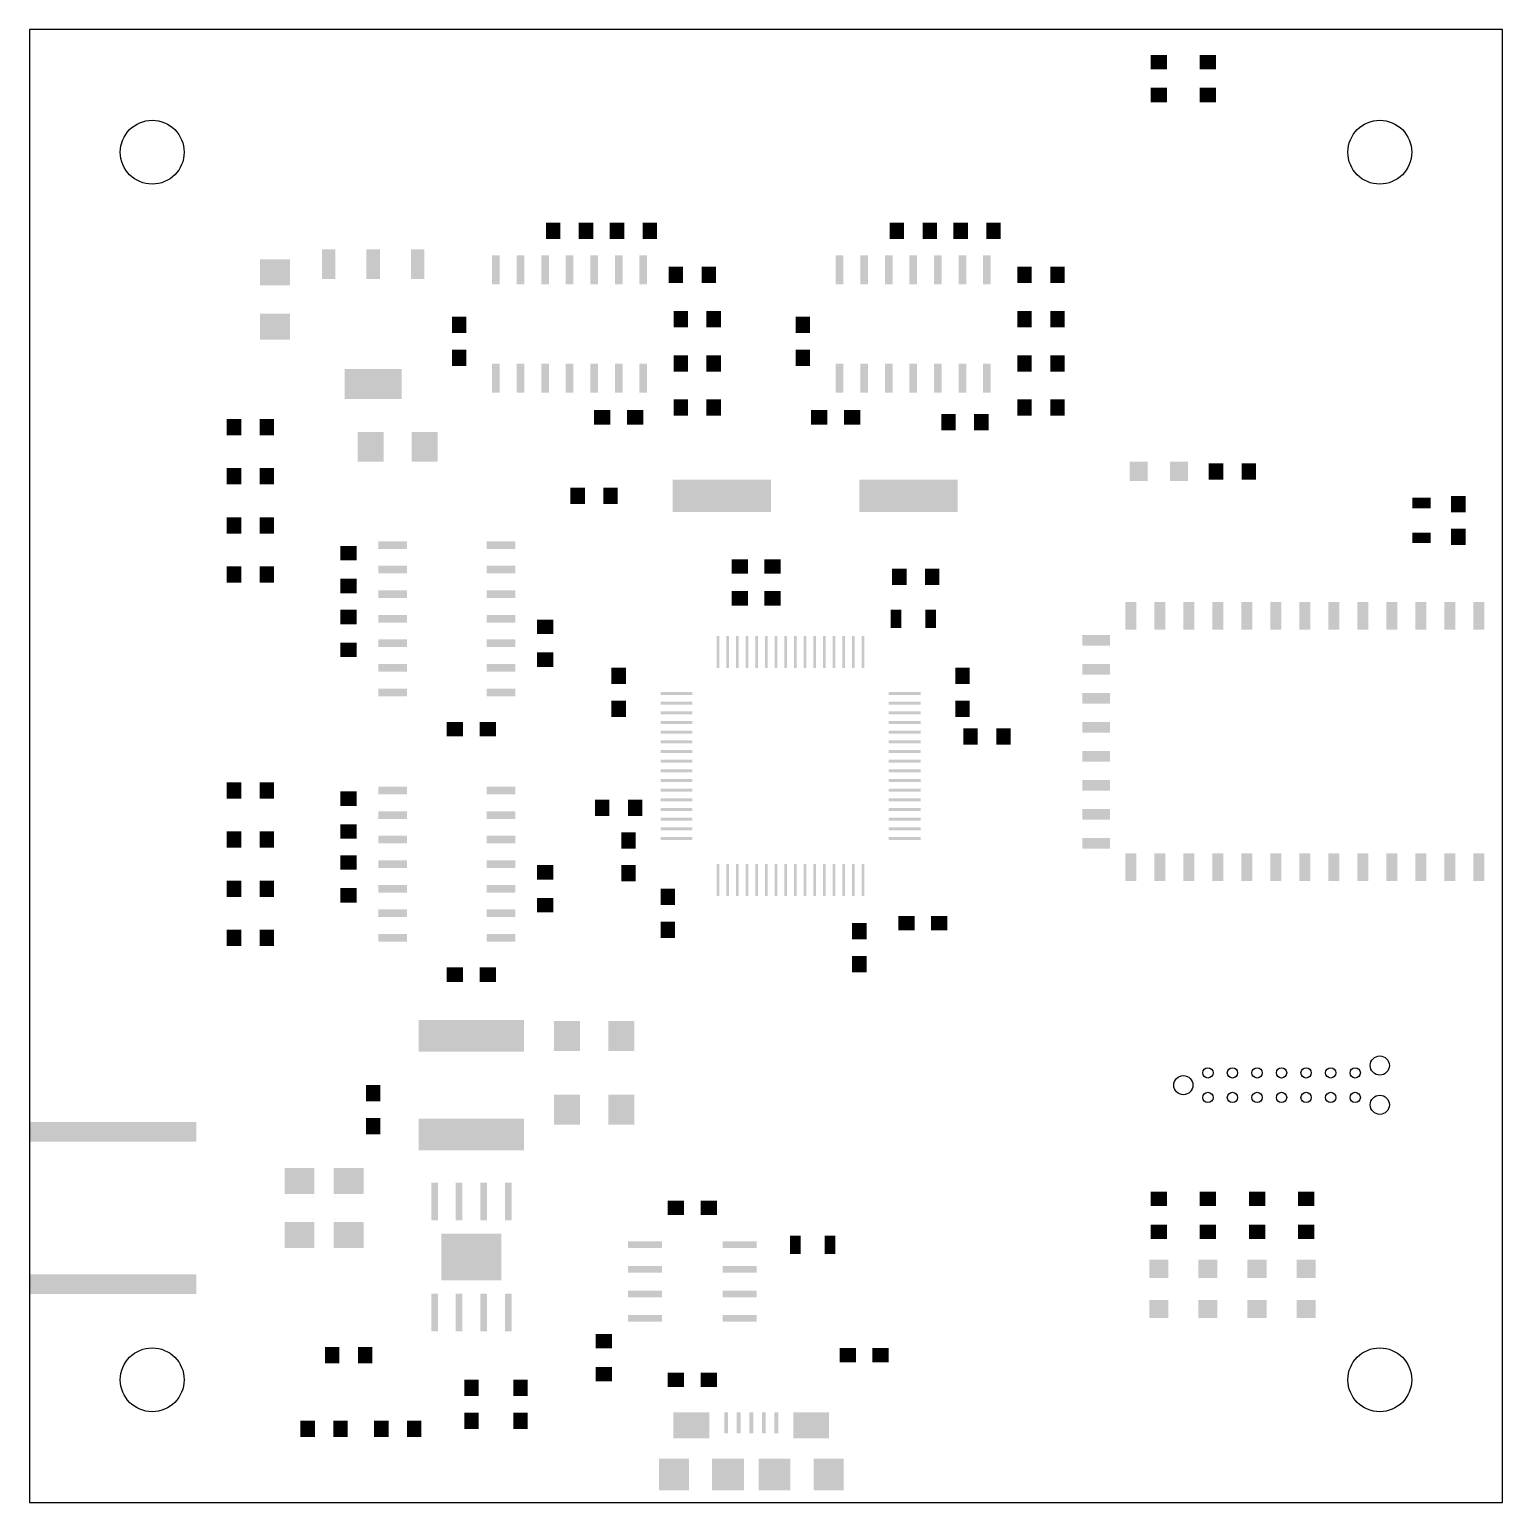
# Model space of a CAD drawing. Extents: x 0 to 3, y 0 to 3.
import ezdxf

# ---------------------------------------------------------------- set-up
doc = ezdxf.new("R2010")
doc.units = 0
doc.layers.add('20', color=7, linetype='CONTINUOUS')
doc.layers.add('31', color=253, linetype='CONTINUOUS')

# ---------------------------------------------------------------- blocks, each defined once
blk = doc.blocks.new('RECT')
blk.add_solid([(-0.5, -0.5), (0.5, -0.5), (-0.5, 0.5), (0.5, 0.5)])
blk = doc.blocks.new('PIE')
blk.add_circle((0, 0), 0.5)

msp = doc.modelspace()

# ---------------------------------------------------------------- linework, layer by layer
at = {"layer": '20'}
for p, q in [((3, 3), (0, 3)), ((0, 3), (0, 0)), ((3, 0), (3, 3)), ((0, 0), (3, 0))]:
    msp.add_line(p, q, dxfattribs=at)
for centre, radius in [((0.25, 2.75), 0.065), ((2.75, 2.75), 0.065), ((2.75, 0.89), 0.0195), ((2.35, 0.85), 0.0195), ((2.75, 0.81), 0.0195), ((0.25, 0.25), 0.065), ((2.75, 0.25), 0.065)]:
    msp.add_circle(centre, radius, dxfattribs=at)

# ---------------------------------------------------------------- block references
at = {"layer": '31'}
for p, xscale, yscale, rotation in [((2.3, 2.933465), 0.02937, 0.033307, 90), ((2.4, 2.933465), 0.02937, 0.033307, 90), ((2.3, 2.866535), 0.02937, 0.033307, 90), ((2.4, 2.866535), 0.02937, 0.033307, 90), ((1.066535, 2.59), 0.02937, 0.033307, 180), ((1.133465, 2.59), 0.02937, 0.033307, 180), ((1.196535, 2.59), 0.02937, 0.033307, 180), ((1.263465, 2.59), 0.02937, 0.033307, 180), ((1.766535, 2.59), 0.02937, 0.033307, 180), ((1.833465, 2.59), 0.02937, 0.033307, 180), ((1.896535, 2.59), 0.02937, 0.033307, 180), ((1.963465, 2.59), 0.02937, 0.033307, 180), ((0.609449, 2.522047), 0.060866, 0.027402, 270), ((0.7, 2.522047), 0.060866, 0.027402, 270), ((0.790551, 2.522047), 0.060866, 0.027402, 270), ((0.5, 2.505118), 0.052992, 0.060866, 270), ((0.95, 2.510236), 0.058898, 0.015591, 90), ((1, 2.510236), 0.058898, 0.015591, 90), ((1.05, 2.510236), 0.058898, 0.015591, 90), ((1.1, 2.510236), 0.058898, 0.015591, 90), ((1.15, 2.510236), 0.058898, 0.015591, 90), ((1.2, 2.510236), 0.058898, 0.015591, 90), ((1.25, 2.510236), 0.058898, 0.015591, 90), ((1.65, 2.510236), 0.058898, 0.015591, 90), ((1.7, 2.510236), 0.058898, 0.015591, 90), ((1.75, 2.510236), 0.058898, 0.015591, 90), ((1.8, 2.510236), 0.058898, 0.015591, 90), ((1.85, 2.510236), 0.058898, 0.015591, 90), ((1.9, 2.510236), 0.058898, 0.015591, 90), ((1.95, 2.510236), 0.058898, 0.015591, 90), ((1.316535, 2.5), 0.02937, 0.033307, 180), ((1.383465, 2.5), 0.02937, 0.033307, 180), ((2.026535, 2.5), 0.02937, 0.033307, 180), ((2.093465, 2.5), 0.02937, 0.033307, 180), ((0.5, 2.394882), 0.052992, 0.060866, 270), ((0.875, 2.398465), 0.033307, 0.02937, 270), ((1.575, 2.398465), 0.033307, 0.02937, 270), ((0.875, 2.331535), 0.033307, 0.02937, 270), ((1.575, 2.331535), 0.033307, 0.02937, 270), ((0.95, 2.289764), 0.058898, 0.015591, 90), ((1, 2.289764), 0.058898, 0.015591, 90), ((1.05, 2.289764), 0.058898, 0.015591, 90), ((1.1, 2.289764), 0.058898, 0.015591, 90), ((1.15, 2.289764), 0.058898, 0.015591, 90), ((1.2, 2.289764), 0.058898, 0.015591, 90), ((1.25, 2.289764), 0.058898, 0.015591, 90), ((1.326535, 2.32), 0.02937, 0.033307, 180), ((1.393465, 2.32), 0.02937, 0.033307, 180), ((1.65, 2.289764), 0.058898, 0.015591, 90), ((1.7, 2.289764), 0.058898, 0.015591, 90), ((1.75, 2.289764), 0.058898, 0.015591, 90), ((1.8, 2.289764), 0.058898, 0.015591, 90), ((1.85, 2.289764), 0.058898, 0.015591, 90), ((1.9, 2.289764), 0.058898, 0.015591, 90), ((1.95, 2.289764), 0.058898, 0.015591, 90), ((2.026535, 2.32), 0.02937, 0.033307, 180), ((2.093465, 2.32), 0.02937, 0.033307, 180), ((0.7, 2.277953), 0.060866, 0.115984, 270), ((1.166535, 2.21), 0.033307, 0.02937, 180), ((1.233465, 2.21), 0.033307, 0.02937, 180), ((1.608535, 2.21), 0.033307, 0.02937, 180), ((1.675465, 2.21), 0.033307, 0.02937, 180), ((0.416535, 2.19), 0.02937, 0.033307, 180), ((0.483465, 2.19), 0.02937, 0.033307, 180), ((1.871535, 2.2), 0.02937, 0.033307, 180), ((1.938465, 2.2), 0.02937, 0.033307, 180), ((2.259, 2.1), 0.037, 0.039, 180), ((2.341, 2.1), 0.037, 0.039, 180), ((2.835, 2.035433), 0.021496, 0.037244, 90), ((2.91, 2.033465), 0.033307, 0.02937, 90), ((0.416535, 1.99), 0.02937, 0.033307, 180), ((0.483465, 1.99), 0.02937, 0.033307, 180), ((2.91, 1.966535), 0.033307, 0.02937, 90), ((0.739764, 1.95), 0.058898, 0.015591, 180), ((0.960236, 1.95), 0.058898, 0.015591, 180), ((2.835, 1.964567), 0.021496, 0.037244, 90), ((0.65, 1.933465), 0.02937, 0.033307, 270), ((0.739764, 1.9), 0.058898, 0.015591, 180), ((0.960236, 1.9), 0.058898, 0.015591, 180), ((1.771535, 1.885), 0.02937, 0.033307, 180), ((1.838465, 1.885), 0.02937, 0.033307, 180), ((0.65, 1.866535), 0.02937, 0.033307, 270), ((0.739764, 1.85), 0.058898, 0.015591, 180), ((0.960236, 1.85), 0.058898, 0.015591, 180), ((2.243031, 1.805906), 0.056, 0.022, 270), ((2.302087, 1.805906), 0.056, 0.022, 270), ((2.361142, 1.805906), 0.056, 0.022, 270), ((2.420197, 1.805906), 0.056, 0.022, 270), ((2.479252, 1.805906), 0.056, 0.022, 270), ((2.538307, 1.805906), 0.056, 0.022, 270), ((2.597362, 1.805906), 0.056, 0.022, 270), ((2.656417, 1.805906), 0.056, 0.022, 270), ((2.715472, 1.805906), 0.056, 0.022, 270), ((2.774528, 1.805906), 0.056, 0.022, 270), ((2.833583, 1.805906), 0.056, 0.022, 270), ((2.892638, 1.805906), 0.056, 0.022, 270), ((2.951693, 1.805906), 0.056, 0.022, 270), ((0.65, 1.803465), 0.02937, 0.033307, 270), ((0.739764, 1.8), 0.058898, 0.015591, 180), ((0.960236, 1.8), 0.058898, 0.015591, 180), ((1.05, 1.783465), 0.02937, 0.033307, 90), ((0.65, 1.736535), 0.02937, 0.033307, 270), ((0.739764, 1.75), 0.058898, 0.015591, 180), ((0.960236, 1.75), 0.058898, 0.015591, 180), ((1.402362, 1.732283), 0.064803, 0.005811, 270), ((1.422047, 1.732283), 0.064803, 0.005811, 270), ((1.441732, 1.732283), 0.064803, 0.005811, 270), ((1.461417, 1.732283), 0.064803, 0.005811, 270), ((1.481102, 1.732283), 0.064803, 0.005811, 270), ((1.500787, 1.732283), 0.064803, 0.005811, 270), ((1.520472, 1.732283), 0.064803, 0.005811, 270), ((1.540157, 1.732283), 0.064803, 0.005811, 270), ((1.559843, 1.732283), 0.064803, 0.005811, 270), ((1.579528, 1.732283), 0.064803, 0.005811, 270), ((1.599213, 1.732283), 0.064803, 0.005811, 270), ((1.618898, 1.732283), 0.064803, 0.005811, 270), ((1.638583, 1.732283), 0.064803, 0.005811, 270), ((1.658268, 1.732283), 0.064803, 0.005811, 270), ((1.677953, 1.732283), 0.064803, 0.005811, 270), ((1.697638, 1.732283), 0.064803, 0.005811, 270), ((1.05, 1.716535), 0.02937, 0.033307, 90), ((0.739764, 1.7), 0.058898, 0.015591, 180), ((0.960236, 1.7), 0.058898, 0.015591, 180), ((1.2, 1.683465), 0.033307, 0.02937, 90), ((1.9, 1.683465), 0.033307, 0.02937, 270), ((0.739764, 1.65), 0.058898, 0.015591, 180), ((0.960236, 1.65), 0.058898, 0.015591, 180), ((1.2, 1.616535), 0.033307, 0.02937, 90), ((1.9, 1.616535), 0.033307, 0.02937, 270), ((1.916535, 1.56), 0.02937, 0.033307, 180), ((1.983465, 1.56), 0.02937, 0.033307, 180), ((0.65, 1.433465), 0.02937, 0.033307, 90), ((0.739764, 1.45), 0.058898, 0.015591, 180), ((0.960236, 1.45), 0.058898, 0.015591, 180), ((0.65, 1.366535), 0.02937, 0.033307, 90), ((0.739764, 1.4), 0.058898, 0.015591, 180), ((0.960236, 1.4), 0.058898, 0.015591, 180), ((0.416535, 1.35), 0.02937, 0.033307, 180), ((0.483465, 1.35), 0.02937, 0.033307, 180), ((0.739764, 1.35), 0.058898, 0.015591, 180), ((0.960236, 1.35), 0.058898, 0.015591, 180), ((1.22, 1.348465), 0.033307, 0.02937, 270), ((2.243031, 1.294094), 0.056, 0.022, 270), ((2.302087, 1.294094), 0.056, 0.022, 270), ((2.361142, 1.294094), 0.056, 0.022, 270), ((2.420197, 1.294094), 0.056, 0.022, 270), ((2.479252, 1.294094), 0.056, 0.022, 270), ((2.538307, 1.294094), 0.056, 0.022, 270), ((2.597362, 1.294094), 0.056, 0.022, 270), ((2.656417, 1.294094), 0.056, 0.022, 270), ((2.715472, 1.294094), 0.056, 0.022, 270), ((2.774528, 1.294094), 0.056, 0.022, 270), ((2.833583, 1.294094), 0.056, 0.022, 270), ((2.892638, 1.294094), 0.056, 0.022, 270), ((2.951693, 1.294094), 0.056, 0.022, 270), ((0.65, 1.303465), 0.02937, 0.033307, 270), ((0.739764, 1.3), 0.058898, 0.015591, 180), ((0.960236, 1.3), 0.058898, 0.015591, 180), ((1.05, 1.283465), 0.02937, 0.033307, 90), ((1.22, 1.281535), 0.033307, 0.02937, 270), ((1.402362, 1.267717), 0.064803, 0.005811, 270), ((1.422047, 1.267717), 0.064803, 0.005811, 270), ((1.441732, 1.267717), 0.064803, 0.005811, 270), ((1.461417, 1.267717), 0.064803, 0.005811, 270), ((1.481102, 1.267717), 0.064803, 0.005811, 270), ((1.500787, 1.267717), 0.064803, 0.005811, 270), ((1.520472, 1.267717), 0.064803, 0.005811, 270), ((1.540157, 1.267717), 0.064803, 0.005811, 270), ((1.559843, 1.267717), 0.064803, 0.005811, 270), ((1.579528, 1.267717), 0.064803, 0.005811, 270), ((1.599213, 1.267717), 0.064803, 0.005811, 270), ((1.618898, 1.267717), 0.064803, 0.005811, 270), ((1.638583, 1.267717), 0.064803, 0.005811, 270), ((1.658268, 1.267717), 0.064803, 0.005811, 270), ((1.677953, 1.267717), 0.064803, 0.005811, 270), ((1.697638, 1.267717), 0.064803, 0.005811, 270), ((0.65, 1.236535), 0.02937, 0.033307, 270), ((0.739764, 1.25), 0.058898, 0.015591, 180), ((0.960236, 1.25), 0.058898, 0.015591, 180), ((1.05, 1.216535), 0.02937, 0.033307, 90), ((1.3, 1.233465), 0.033307, 0.02937, 270), ((0.739764, 1.2), 0.058898, 0.015591, 180), ((0.960236, 1.2), 0.058898, 0.015591, 180), ((1.3, 1.166535), 0.033307, 0.02937, 270), ((1.69, 1.163465), 0.033307, 0.02937, 270), ((0.739764, 1.15), 0.058898, 0.015591, 180), ((0.960236, 1.15), 0.058898, 0.015591, 180), ((1.69, 1.096535), 0.033307, 0.02937, 270), ((0.9, 0.950394), 0.064803, 0.214409, 90), ((0.7, 0.833465), 0.033307, 0.02937, 90), ((0.7, 0.766535), 0.033307, 0.02937, 90), ((0.9, 0.749606), 0.064803, 0.214409, 90), ((0.55, 0.655118), 0.052992, 0.060866, 270), ((0.65, 0.655118), 0.052992, 0.060866, 270), ((0.825, 0.613189), 0.076614, 0.013622, 90), ((0.875, 0.613189), 0.076614, 0.013622, 90), ((0.925, 0.613189), 0.076614, 0.013622, 90), ((0.975, 0.613189), 0.076614, 0.013622, 90), ((2.3, 0.618465), 0.02937, 0.033307, 90), ((2.4, 0.618465), 0.02937, 0.033307, 90), ((2.5, 0.618465), 0.02937, 0.033307, 90), ((2.6, 0.618465), 0.02937, 0.033307, 90), ((1.316535, 0.6), 0.033307, 0.02937, 180), ((1.383465, 0.6), 0.033307, 0.02937, 180), ((0.55, 0.544882), 0.052992, 0.060866, 270), ((0.65, 0.544882), 0.052992, 0.060866, 270), ((0.9, 0.5), 0.094488, 0.122047, 90), ((2.3, 0.551535), 0.02937, 0.033307, 90), ((2.4, 0.551535), 0.02937, 0.033307, 90), ((2.5, 0.551535), 0.02937, 0.033307, 90), ((2.6, 0.551535), 0.02937, 0.033307, 90), ((2.3, 0.476), 0.037, 0.039, 270), ((2.4, 0.476), 0.037, 0.039, 270), ((2.5, 0.476), 0.037, 0.039, 270), ((2.6, 0.476), 0.037, 0.039, 270), ((0.825, 0.386811), 0.076614, 0.013622, 90), ((0.875, 0.386811), 0.076614, 0.013622, 90), ((0.925, 0.386811), 0.076614, 0.013622, 90), ((0.975, 0.386811), 0.076614, 0.013622, 90), ((2.3, 0.394), 0.037, 0.039, 270), ((2.4, 0.394), 0.037, 0.039, 270), ((2.5, 0.394), 0.037, 0.039, 270), ((2.6, 0.394), 0.037, 0.039, 270), ((1.17, 0.328465), 0.02937, 0.033307, 270), ((0.616535, 0.3), 0.02937, 0.033307, 180), ((0.683465, 0.3), 0.02937, 0.033307, 180), ((1.17, 0.261535), 0.02937, 0.033307, 270), ((0.9, 0.233465), 0.033307, 0.02937, 270), ((1, 0.233465), 0.033307, 0.02937, 270), ((1.316535, 0.25), 0.033307, 0.02937, 180), ((1.383465, 0.25), 0.033307, 0.02937, 180), ((0.9, 0.166535), 0.033307, 0.02937, 270), ((1, 0.166535), 0.033307, 0.02937, 270), ((0.566535, 0.15), 0.02937, 0.033307, 180), ((0.633465, 0.15), 0.02937, 0.033307, 180), ((0.716535, 0.15), 0.02937, 0.033307, 180), ((0.783465, 0.15), 0.02937, 0.033307, 180)]:
    msp.add_blockref('RECT', p, dxfattribs=dict(at, xscale=xscale, yscale=yscale, rotation=rotation))
for name, p, xscale, yscale in [('RECT', (1.326535, 2.41), 0.02937, 0.033307), ('RECT', (1.393465, 2.41), 0.02937, 0.033307), ('RECT', (2.026535, 2.41), 0.02937, 0.033307), ('RECT', (2.093465, 2.41), 0.02937, 0.033307), ('RECT', (1.326535, 2.23), 0.02937, 0.033307), ('RECT', (1.393465, 2.23), 0.02937, 0.033307), ('RECT', (2.026535, 2.23), 0.02937, 0.033307), ('RECT', (2.093465, 2.23), 0.02937, 0.033307), ('RECT', (0.694882, 2.15), 0.052992, 0.060866), ('RECT', (0.805118, 2.15), 0.052992, 0.060866), ('RECT', (0.416535, 2.09), 0.02937, 0.033307), ('RECT', (0.483465, 2.09), 0.02937, 0.033307), ('RECT', (2.416535, 2.1), 0.02937, 0.033307), ('RECT', (2.483465, 2.1), 0.02937, 0.033307), ('RECT', (1.41, 2.05), 0.2, 0.066), ('RECT', (1.79, 2.05), 0.2, 0.066), ('RECT', (1.116535, 2.05), 0.02937, 0.033307), ('RECT', (1.183465, 2.05), 0.02937, 0.033307), ('RECT', (1.446535, 1.906181), 0.033307, 0.02937), ('RECT', (1.513465, 1.906181), 0.033307, 0.02937), ('RECT', (0.416535, 1.89), 0.02937, 0.033307), ('RECT', (0.483465, 1.89), 0.02937, 0.033307), ('RECT', (1.446535, 1.841496), 0.033307, 0.02937), ('RECT', (1.513465, 1.841496), 0.033307, 0.02937), ('RECT', (1.764567, 1.8), 0.021496, 0.037244), ('RECT', (1.835433, 1.8), 0.021496, 0.037244), ('RECT', (2.172559, 1.755906), 0.056, 0.022), ('RECT', (2.172559, 1.69685), 0.056, 0.022), ('RECT', (1.317717, 1.647638), 0.064803, 0.005811), ('RECT', (1.782283, 1.647638), 0.064803, 0.005811), ('RECT', (1.317717, 1.627953), 0.064803, 0.005811), ('RECT', (1.782283, 1.627953), 0.064803, 0.005811), ('RECT', (2.172559, 1.637795), 0.056, 0.022), ('RECT', (1.317717, 1.608268), 0.064803, 0.005811), ('RECT', (1.317717, 1.588583), 0.064803, 0.005811), ('RECT', (1.782283, 1.608268), 0.064803, 0.005811), ('RECT', (1.782283, 1.588583), 0.064803, 0.005811), ('RECT', (0.866535, 1.575), 0.033307, 0.02937), ('RECT', (0.933465, 1.575), 0.033307, 0.02937), ('RECT', (1.317717, 1.568898), 0.064803, 0.005811), ('RECT', (1.782283, 1.568898), 0.064803, 0.005811), ('RECT', (2.172559, 1.57874), 0.056, 0.022), ('RECT', (1.317717, 1.549213), 0.064803, 0.005811), ('RECT', (1.317717, 1.529528), 0.064803, 0.005811), ('RECT', (1.782283, 1.549213), 0.064803, 0.005811), ('RECT', (1.782283, 1.529528), 0.064803, 0.005811), ('RECT', (2.172559, 1.519685), 0.056, 0.022), ('RECT', (1.317717, 1.509843), 0.064803, 0.005811), ('RECT', (1.782283, 1.509843), 0.064803, 0.005811), ('RECT', (1.317717, 1.490157), 0.064803, 0.005811), ('RECT', (1.317717, 1.470472), 0.064803, 0.005811), ('RECT', (1.782283, 1.490157), 0.064803, 0.005811), ('RECT', (1.782283, 1.470472), 0.064803, 0.005811), ('RECT', (2.172559, 1.46063), 0.056, 0.022), ('RECT', (0.416535, 1.45), 0.02937, 0.033307), ('RECT', (0.483465, 1.45), 0.02937, 0.033307), ('RECT', (1.317717, 1.450787), 0.064803, 0.005811), ('RECT', (1.782283, 1.450787), 0.064803, 0.005811), ('RECT', (1.166535, 1.415), 0.02937, 0.033307), ('RECT', (1.233465, 1.415), 0.02937, 0.033307), ('RECT', (1.317717, 1.431102), 0.064803, 0.005811), ('RECT', (1.317717, 1.411417), 0.064803, 0.005811), ('RECT', (1.782283, 1.431102), 0.064803, 0.005811), ('RECT', (1.782283, 1.411417), 0.064803, 0.005811), ('RECT', (2.172559, 1.401575), 0.056, 0.022), ('RECT', (1.317717, 1.391732), 0.064803, 0.005811), ('RECT', (1.782283, 1.391732), 0.064803, 0.005811), ('RECT', (1.317717, 1.372047), 0.064803, 0.005811), ('RECT', (1.317717, 1.352362), 0.064803, 0.005811), ('RECT', (1.782283, 1.372047), 0.064803, 0.005811), ('RECT', (1.782283, 1.352362), 0.064803, 0.005811), ('RECT', (2.172559, 1.34252), 0.056, 0.022), ('RECT', (0.416535, 1.25), 0.02937, 0.033307), ('RECT', (0.483465, 1.25), 0.02937, 0.033307), ('RECT', (1.785906, 1.18), 0.033307, 0.02937), ('RECT', (1.852835, 1.18), 0.033307, 0.02937), ('RECT', (0.416535, 1.15), 0.02937, 0.033307), ('RECT', (0.483465, 1.15), 0.02937, 0.033307), ('RECT', (0.866535, 1.075), 0.033307, 0.02937), ('RECT', (0.933465, 1.075), 0.033307, 0.02937), ('RECT', (1.094882, 0.95), 0.052992, 0.060866), ('RECT', (1.205118, 0.95), 0.052992, 0.060866), ('PIE', (2.4, 0.875), 0.021, 0.021), ('PIE', (2.45, 0.875), 0.021, 0.021), ('PIE', (2.5, 0.875), 0.021, 0.021), ('PIE', (2.55, 0.875), 0.021, 0.021), ('PIE', (2.6, 0.875), 0.021, 0.021), ('PIE', (2.65, 0.875), 0.021, 0.021), ('PIE', (2.7, 0.875), 0.021, 0.021), ('RECT', (1.094882, 0.8), 0.052992, 0.060866), ('RECT', (1.205118, 0.8), 0.052992, 0.060866), ('PIE', (2.4, 0.825), 0.021, 0.021), ('PIE', (2.45, 0.825), 0.021, 0.021), ('PIE', (2.5, 0.825), 0.021, 0.021), ('PIE', (2.55, 0.825), 0.021, 0.021), ('PIE', (2.6, 0.825), 0.021, 0.021), ('PIE', (2.65, 0.825), 0.021, 0.021), ('PIE', (2.7, 0.825), 0.021, 0.021), ('RECT', (0.17, 0.755), 0.34, 0.04), ('RECT', (1.559567, 0.525), 0.021496, 0.037244), ('RECT', (1.630433, 0.525), 0.021496, 0.037244), ('RECT', (1.253543, 0.525), 0.06874, 0.013622), ('RECT', (1.446457, 0.525), 0.06874, 0.013622), ('RECT', (1.253543, 0.475), 0.06874, 0.013622), ('RECT', (1.446457, 0.475), 0.06874, 0.013622), ('RECT', (0.17, 0.445), 0.34, 0.04), ('RECT', (1.253543, 0.425), 0.06874, 0.013622), ('RECT', (1.446457, 0.425), 0.06874, 0.013622), ('RECT', (1.253543, 0.375), 0.06874, 0.013622), ('RECT', (1.446457, 0.375), 0.06874, 0.013622), ('RECT', (1.666535, 0.3), 0.033307, 0.02937), ('RECT', (1.733465, 0.3), 0.033307, 0.02937), ('RECT', (1.347953, 0.157449), 0.072677, 0.052992), ('RECT', (1.418819, 0.16237), 0.007874, 0.04315), ('RECT', (1.444409, 0.16237), 0.007874, 0.04315), ('RECT', (1.47, 0.16237), 0.007874, 0.04315), ('RECT', (1.495591, 0.16237), 0.007874, 0.04315), ('RECT', (1.521181, 0.16237), 0.007874, 0.04315), ('RECT', (1.592047, 0.157449), 0.072677, 0.052992), ('RECT', (1.31252, 0.057055), 0.060866, 0.064803), ('RECT', (1.422756, 0.057055), 0.064803, 0.064803), ('RECT', (1.517244, 0.057055), 0.064803, 0.064803), ('RECT', (1.62748, 0.057055), 0.060866, 0.064803)]:
    msp.add_blockref(name, p, dxfattribs=dict(at, xscale=xscale, yscale=yscale))

doc.saveas('drawing.dxf')
